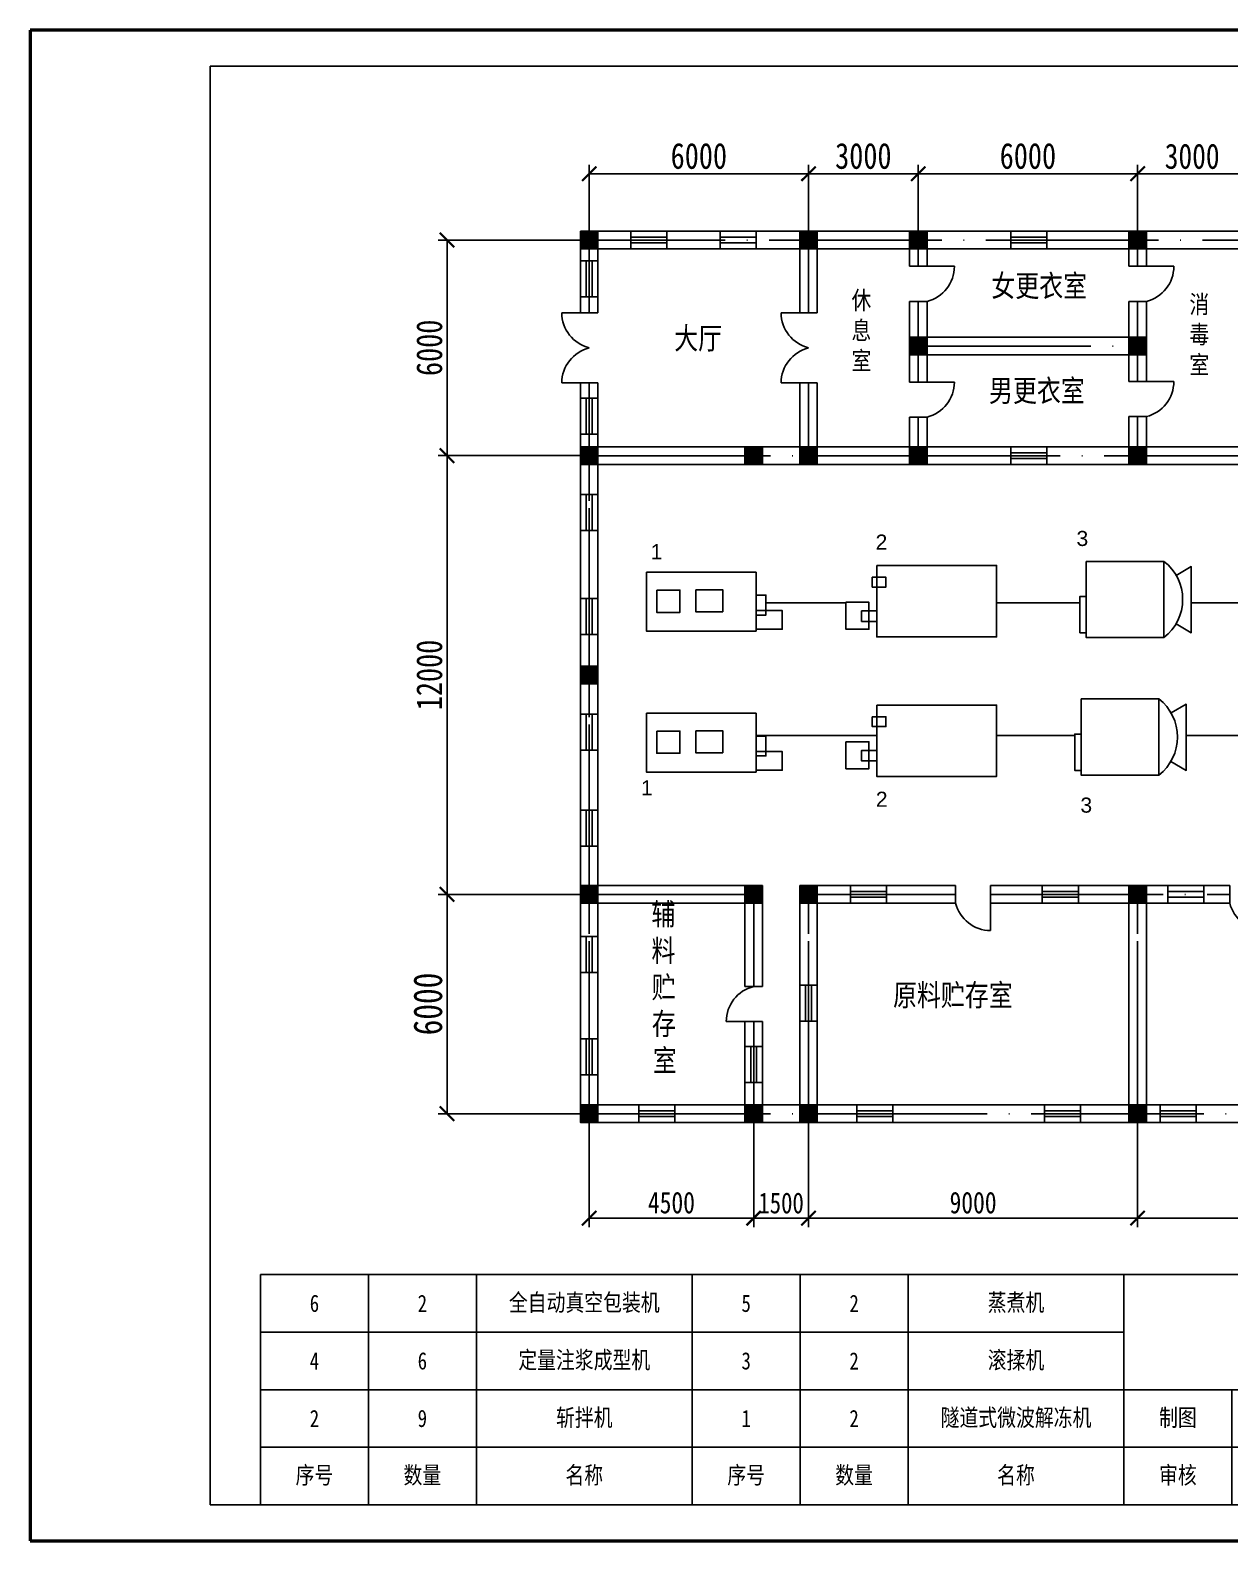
# Model space of a CAD drawing. Header units: millimetres. Extents: x 1365 to 2655, y 1344 to 1927.
# Drawn here: x 2358 to 2524.7, y 1716.6 to 1926.6 of the extents above; entities that cross this region are included whole.
import ezdxf

# ---------------------------------------------------------------- set-up
doc = ezdxf.new("R2010")
doc.units = ezdxf.units.MM
doc.linetypes.add('ACAD_ISO04W100', pattern=[30, 24, -3, 0, -3])
doc.layers.get('0').update_dxf_attribs({"color": 250})
doc.layers.get('Defpoints').update_dxf_attribs({"color": 250})
doc.layers.add('C窗户', color=250, linetype='Continuous')
doc.layers.add('Z柱子', color=250, linetype='Continuous')
doc.layers.add('宽线', color=250, linetype='Continuous', lineweight=30)
doc.layers.add('标注', color=250, linetype='Continuous', lineweight=18)
doc.styles.add('3', font='simfang.ttf', dxfattribs={"width": 0.8, "height": 3})
doc.styles.add('6', font='simfang.ttf', dxfattribs={"width": 0.8, "height": 6})
doc.styles.get("Standard").update_dxf_attribs({"font": 'arial.ttf'})
doc.styles.add('标注', font='simfang.ttf', dxfattribs={"width": 0.8})
doc.dimstyles.new('ISO-25', dxfattribs={"dimtxt": 2.5, "dimasz": 2.5, "dimexe": 1.25, "dimexo": 0.625, "dimtad": 1, "dimtxsty": 'Standard', "dimcen": 2.5, "dimadec": 0, "dimazin": 0, "dimtfac": 1, "dimtmove": 0, "dimatfit": 3, "dimfxl": 1, "dimarcsym": 0})

# ---------------------------------------------------------------- blocks, each defined once
blk = doc.blocks.new('无')
at = {"layer": 'Z柱子'}
h = blk.add_hatch(color=256, dxfattribs=at)
h.dxf.hatch_style = 1
h.paths.add_polyline_path([(2.44, -2.46), (2.44, 2.34), (-2.36, 2.34), (-2.36, -2.46)])
blk.add_lwpolyline([(-2.36, 2.34), (2.44, 2.34), (2.44, -2.46), (-2.36, -2.46)], close=True, dxfattribs=at)
blk = doc.blocks.new('*T4')
at = {"color": 0, "lineweight": -2, "transparency": 16777216}
for p, q in [((0, 0), (120, 0)), ((0, 0), (0, -32)), ((15, 0), (15, -32)), ((30, 0), (30, -32)), ((60, 0), (60, -32)), ((75, 0), (75, -32)), ((90, 0), (90, -32)), ((120, 0), (120, -32)), ((0, -8), (120, -8)), ((0, -16), (120, -16)), ((0, -24), (120, -24)), ((0, -32), (120, -32))]:
    blk.add_line(p, q, dxfattribs=at)
at = {"color": 0, "transparency": 16777216, "char_height": 2.4, "attachment_point": 5, "style": '3'}
for s, insert, width in [('6', (7.5, -4), 12), ('2', (22.5, -4), 12), ('全自动真空包装机', (45, -4), 27), ('5', (67.5, -4), 12), ('2', (82.5, -4), 12), ('蒸煮机', (105, -4), 27), ('定量注浆成型机', (45, -12), 27), ('滚揉机', (105, -12), 27), ('4', (7.5, -12), 12), ('6', (22.5, -12), 12), ('3', (67.5, -12), 12), ('2', (82.5, -12), 12), ('2', (7.5, -20), 12), ('9', (22.5, -20), 12), ('斩拌机', (45, -20), 27), ('1', (67.5, -20), 12), ('2', (82.5, -20), 12), ('隧道式微波解冻机', (105, -20), 27), ('序号', (7.5, -28), 12), ('数量', (22.5, -28), 12), ('名称', (45, -28), 27), ('序号', (67.5, -28), 12), ('数量', (82.5, -28), 12), ('名称', (105, -28), 27)]:
    blk.add_mtext(s, dxfattribs=dict(at, insert=insert, width=width))
blk = doc.blocks.new('_ArchTick')
at = {"color": 0, "linetype": 'ByBlock', "const_width": 0.15}
blk.add_lwpolyline([(-0.5, -0.5), (0.5, 0.5)], dxfattribs=at)
blk = doc.blocks.new('*D12')
at = {"color": 0, "lineweight": -2, "transparency": 16777216}
for p, q in [((2435.02, 1867.47), (2414.64, 1867.47)), ((2435.02, 1806.48), (2414.64, 1806.48))]:
    blk.add_line(p, q, dxfattribs=at)
at = {"color": 0, "transparency": 16777216}
blk.add_line((2415.89, 1806.48), (2415.89, 1867.47), dxfattribs=at)
at = {"layer": 'Defpoints', "color": 0, "transparency": 16777216}
for p in [(2415.89, 1867.47), (2435.65, 1867.47), (2435.65, 1806.48)]:
    blk.add_point(p, dxfattribs=at)
at = {"color": 0, "transparency": 16777216, "xscale": 2, "yscale": 2, "zscale": 2}
for p, rotation in [((2415.89, 1867.47), 90), ((2415.89, 1806.48), 270)]:
    blk.add_blockref('_ArchTick', p, dxfattribs=dict(at, rotation=rotation))
at = {"color": 0, "transparency": 16777216, "insert": (2413.44, 1836.98), "char_height": 1.5, "attachment_point": 5, "rotation": 90, "style": '标注'}
blk.add_mtext('{\\H2.4x;12000}', dxfattribs=at)
blk = doc.blocks.new('*D13')
at = {"color": 0, "lineweight": -2, "transparency": 16777216}
for p, q in [((2435.65, 1775.37), (2435.65, 1760.22)), ((2458.51, 1775.37), (2458.51, 1760.22)), ((2435.65, 1761.47), (2458.51, 1761.47))]:
    blk.add_line(p, q, dxfattribs=at)
at = {"layer": 'Defpoints', "color": 0, "transparency": 16777216}
for p in [(2435.65, 1775.99), (2458.51, 1775.99), (2458.51, 1761.47)]:
    blk.add_point(p, dxfattribs=at)
at = {"color": 0, "lineweight": -2, "transparency": 16777216, "xscale": 2, "yscale": 2, "zscale": 2, "rotation": 180}
blk.add_blockref('_ArchTick', (2435.65, 1761.47), dxfattribs=at)
at = {"color": 0, "lineweight": -2, "transparency": 16777216, "xscale": 2, "yscale": 2, "zscale": 2}
blk.add_blockref('_ArchTick', (2458.51, 1761.47), dxfattribs=at)
at = {"color": 0, "transparency": 16777216, "insert": (2447.08, 1763.61), "char_height": 3, "attachment_point": 5, "style": '标注'}
blk.add_mtext('4500', dxfattribs=at)
blk = doc.blocks.new('*D14')
at = {"color": 0, "lineweight": -2, "transparency": 16777216}
for p, q in [((2458.51, 1775.37), (2458.51, 1760.22)), ((2466.13, 1775.37), (2466.13, 1760.22)), ((2458.51, 1761.47), (2466.13, 1761.47))]:
    blk.add_line(p, q, dxfattribs=at)
at = {"layer": 'Defpoints', "color": 0, "transparency": 16777216}
for p in [(2458.51, 1775.99), (2466.13, 1775.99), (2466.13, 1761.47)]:
    blk.add_point(p, dxfattribs=at)
at = {"color": 0, "lineweight": -2, "transparency": 16777216, "xscale": 2, "yscale": 2, "zscale": 2, "rotation": 180}
blk.add_blockref('_ArchTick', (2458.51, 1761.47), dxfattribs=at)
at = {"color": 0, "lineweight": -2, "transparency": 16777216, "xscale": 2, "yscale": 2, "zscale": 2}
blk.add_blockref('_ArchTick', (2466.13, 1761.47), dxfattribs=at)
at = {"color": 0, "transparency": 16777216, "insert": (2462.32, 1763.56), "char_height": 2.9, "attachment_point": 5, "style": '标注'}
blk.add_mtext('1500', dxfattribs=at)
blk = doc.blocks.new('*D15')
at = {"color": 0, "lineweight": -2, "transparency": 16777216}
for p, q in [((2466.13, 1775.37), (2466.13, 1760.22)), ((2511.87, 1775.37), (2511.87, 1760.22)), ((2466.13, 1761.47), (2511.87, 1761.47))]:
    blk.add_line(p, q, dxfattribs=at)
at = {"layer": 'Defpoints', "color": 0, "transparency": 16777216}
for p in [(2466.13, 1775.99), (2511.87, 1775.99), (2511.87, 1761.47)]:
    blk.add_point(p, dxfattribs=at)
at = {"color": 0, "lineweight": -2, "transparency": 16777216, "xscale": 2, "yscale": 2, "zscale": 2, "rotation": 180}
blk.add_blockref('_ArchTick', (2466.13, 1761.47), dxfattribs=at)
at = {"color": 0, "lineweight": -2, "transparency": 16777216, "xscale": 2, "yscale": 2, "zscale": 2}
blk.add_blockref('_ArchTick', (2511.87, 1761.47), dxfattribs=at)
at = {"color": 0, "transparency": 16777216, "insert": (2489, 1763.61), "char_height": 3, "attachment_point": 5, "style": '标注'}
blk.add_mtext('9000', dxfattribs=at)
blk = doc.blocks.new('*D16')
at = {"color": 0, "lineweight": -2, "transparency": 16777216}
for p, q in [((2511.87, 1775.37), (2511.87, 1760.22)), ((2572.85, 1775.37), (2572.85, 1760.22)), ((2511.87, 1761.47), (2572.85, 1761.47))]:
    blk.add_line(p, q, dxfattribs=at)
at = {"layer": 'Defpoints', "color": 0, "transparency": 16777216}
for p in [(2511.87, 1775.99), (2572.85, 1775.99), (2572.85, 1761.47)]:
    blk.add_point(p, dxfattribs=at)
at = {"color": 0, "lineweight": -2, "transparency": 16777216, "xscale": 2, "yscale": 2, "zscale": 2, "rotation": 180}
blk.add_blockref('_ArchTick', (2511.87, 1761.47), dxfattribs=at)
at = {"color": 0, "lineweight": -2, "transparency": 16777216, "xscale": 2, "yscale": 2, "zscale": 2}
blk.add_blockref('_ArchTick', (2572.85, 1761.47), dxfattribs=at)
at = {"color": 0, "transparency": 16777216, "insert": (2542.36, 1763.61), "char_height": 3, "attachment_point": 5, "style": '标注'}
blk.add_mtext('12000', dxfattribs=at)
blk = doc.blocks.new('*D18')
at = {"layer": 'Defpoints', "color": 0, "transparency": 16777216}
for p in [(2415.89, 1897.45), (2435.65, 1897.45), (2435.65, 1867.47)]:
    blk.add_point(p, dxfattribs=at)
at = {"layer": '标注', "color": 0, "lineweight": -2, "transparency": 16777216}
for p, q in [((2435.02, 1897.45), (2414.64, 1897.45)), ((2415.89, 1867.47), (2415.89, 1897.45)), ((2435.02, 1867.47), (2414.64, 1867.47))]:
    blk.add_line(p, q, dxfattribs=at)
at = {"layer": '标注', "color": 0, "lineweight": -2, "transparency": 16777216, "xscale": 2, "yscale": 2, "zscale": 2}
for p, rotation in [((2415.89, 1897.45), 90), ((2415.89, 1867.47), 270)]:
    blk.add_blockref('_ArchTick', p, dxfattribs=dict(at, rotation=rotation))
at = {"layer": '标注', "color": 0, "transparency": 16777216, "insert": (2413.44, 1882.46), "char_height": 1.5, "attachment_point": 5, "rotation": 90, "style": '标注'}
blk.add_mtext('{\\H2.4x;6000}', dxfattribs=at)
blk = doc.blocks.new('*D19')
at = {"color": 0, "lineweight": -2, "transparency": 16777216}
for p, q in [((2435.65, 1898.07), (2435.65, 1907.92)), ((2466.13, 1898.07), (2466.13, 1907.92)), ((2435.65, 1906.67), (2466.13, 1906.67))]:
    blk.add_line(p, q, dxfattribs=at)
at = {"layer": 'Defpoints', "color": 0, "transparency": 16777216}
for p in [(2466.13, 1906.67), (2435.65, 1897.45), (2466.13, 1897.45)]:
    blk.add_point(p, dxfattribs=at)
at = {"color": 0, "lineweight": -2, "transparency": 16777216, "xscale": 2, "yscale": 2, "zscale": 2, "rotation": 180}
blk.add_blockref('_ArchTick', (2435.65, 1906.67), dxfattribs=at)
at = {"color": 0, "lineweight": -2, "transparency": 16777216, "xscale": 2, "yscale": 2, "zscale": 2}
blk.add_blockref('_ArchTick', (2466.13, 1906.67), dxfattribs=at)
at = {"color": 0, "transparency": 16777216, "insert": (2450.89, 1909.12), "char_height": 1.5, "attachment_point": 5, "style": '标注'}
blk.add_mtext('{\\H2.4x;6000}', dxfattribs=at)
blk = doc.blocks.new('*D20')
at = {"color": 0, "lineweight": -2, "transparency": 16777216}
for p, q in [((2466.13, 1898.07), (2466.13, 1907.92)), ((2481.38, 1898.07), (2481.38, 1907.92)), ((2466.13, 1906.67), (2481.38, 1906.67))]:
    blk.add_line(p, q, dxfattribs=at)
at = {"layer": 'Defpoints', "color": 0, "transparency": 16777216}
for p in [(2481.38, 1906.67), (2466.13, 1897.45), (2481.38, 1897.45)]:
    blk.add_point(p, dxfattribs=at)
at = {"color": 0, "lineweight": -2, "transparency": 16777216, "xscale": 2, "yscale": 2, "zscale": 2, "rotation": 180}
blk.add_blockref('_ArchTick', (2466.13, 1906.67), dxfattribs=at)
at = {"color": 0, "lineweight": -2, "transparency": 16777216, "xscale": 2, "yscale": 2, "zscale": 2}
blk.add_blockref('_ArchTick', (2481.38, 1906.67), dxfattribs=at)
at = {"color": 0, "transparency": 16777216, "insert": (2473.75, 1909.12), "char_height": 1.5, "attachment_point": 5, "style": '标注'}
blk.add_mtext('{\\H2.4x;3000}', dxfattribs=at)
blk = doc.blocks.new('*D21')
at = {"color": 0, "lineweight": -2, "transparency": 16777216}
for p, q in [((2481.38, 1898.07), (2481.38, 1907.92)), ((2511.87, 1898.07), (2511.87, 1907.92)), ((2481.38, 1906.67), (2511.87, 1906.67))]:
    blk.add_line(p, q, dxfattribs=at)
at = {"layer": 'Defpoints', "color": 0, "transparency": 16777216}
for p in [(2511.87, 1906.67), (2481.38, 1897.45), (2511.87, 1897.45)]:
    blk.add_point(p, dxfattribs=at)
at = {"color": 0, "lineweight": -2, "transparency": 16777216, "xscale": 2, "yscale": 2, "zscale": 2, "rotation": 180}
blk.add_blockref('_ArchTick', (2481.38, 1906.67), dxfattribs=at)
at = {"color": 0, "lineweight": -2, "transparency": 16777216, "xscale": 2, "yscale": 2, "zscale": 2}
blk.add_blockref('_ArchTick', (2511.87, 1906.67), dxfattribs=at)
at = {"color": 0, "transparency": 16777216, "insert": (2496.62, 1909.12), "char_height": 1.5, "attachment_point": 5, "style": '标注'}
blk.add_mtext('{\\H2.4x;6000}', dxfattribs=at)
blk = doc.blocks.new('*T28')
at = {"color": 0, "linetype": 'ByBlock', "lineweight": -2, "transparency": 16777216}
for p, q in [((0, 0), (140, 0)), ((0, 0), (0, -32)), ((65, 0), (65, -32)), ((80, 0), (80, -16)), ((105, 0), (105, -16)), ((120, 0), (120, -8)), ((140, 0), (140, -32)), ((65, -8), (140, -8)), ((0, -16), (140, -16)), ((15, -16), (15, -32)), ((40, -16), (40, -32)), ((0, -24), (65, -24)), ((0, -32), (140, -32))]:
    blk.add_line(p, q, dxfattribs=at)
at = {"color": 0, "lineweight": -3, "transparency": 16777216, "char_height": 2.4, "attachment_point": 5, "style": '3'}
for s, insert, width in [('学号', (72.5, -4), 12.6), ('2209014330', (92.5, -4), 22.6), ('比例', (112.5, -4), 12.6), ('1:100', (130, -4), 17.6), ('鱼豆腐生产车间平面布置图', (32.5, -8), 62.6), ('数量', (72.5, -12), 12.6), ('共 3 张第 2 张', (122.5, -12), 32.6), ('3', (92.5, -12), 22.6), ('制图', (7.5, -20), 12.6), ('夏凡', (27.5, -20), 22.6), ('2025.5.10', (52.5, -20), 22.6), ('食品科学与工程3班', (102.5, -24), 72.6), ('审核', (7.5, -28), 12.6), ('徐锦川', (27.5, -28), 22.6), ('2025.5.17', (52.5, -28), 22.6)]:
    blk.add_mtext(s, dxfattribs=dict(at, insert=insert, width=width))
blk = doc.blocks.new('*D29')
at = {"color": 0, "lineweight": -2, "transparency": 16777216}
for p, q in [((2435.02, 1806.48), (2414.64, 1806.48)), ((2435.02, 1775.99), (2414.64, 1775.99))]:
    blk.add_line(p, q, dxfattribs=at)
at = {"color": 0, "transparency": 16777216}
blk.add_line((2415.89, 1806.48), (2415.89, 1775.99), dxfattribs=at)
at = {"layer": 'Defpoints', "color": 0, "transparency": 16777216}
for p in [(2435.65, 1806.48), (2415.89, 1775.99), (2435.65, 1775.99)]:
    blk.add_point(p, dxfattribs=at)
at = {"color": 0, "transparency": 16777216, "xscale": 2, "yscale": 2, "zscale": 2}
for p, rotation in [((2415.89, 1806.48), 90), ((2415.89, 1775.99), 270)]:
    blk.add_blockref('_ArchTick', p, dxfattribs=dict(at, rotation=rotation))
at = {"color": 0, "transparency": 16777216, "insert": (2413.24, 1791.24), "char_height": 4, "attachment_point": 5, "rotation": 90, "style": '标注'}
blk.add_mtext('6000', dxfattribs=at)
blk = doc.blocks.new('*D30')
at = {"color": 0, "lineweight": -2, "transparency": 16777216}
for p, q in [((2511.87, 1898.07), (2511.87, 1907.92)), ((2527.03, 1898.04), (2527.03, 1907.92)), ((2511.87, 1906.67), (2527.03, 1906.67))]:
    blk.add_line(p, q, dxfattribs=at)
at = {"layer": 'Defpoints', "color": 0, "transparency": 16777216}
for p in [(2527.03, 1906.67), (2511.87, 1897.45), (2527.03, 1897.41)]:
    blk.add_point(p, dxfattribs=at)
at = {"color": 0, "lineweight": -2, "transparency": 16777216, "xscale": 2, "yscale": 2, "zscale": 2, "rotation": 180}
blk.add_blockref('_ArchTick', (2511.87, 1906.67), dxfattribs=at)
at = {"color": 0, "lineweight": -2, "transparency": 16777216, "xscale": 2, "yscale": 2, "zscale": 2}
blk.add_blockref('_ArchTick', (2527.03, 1906.67), dxfattribs=at)
at = {"color": 0, "transparency": 16777216, "insert": (2519.45, 1909.07), "char_height": 3.5, "attachment_point": 5, "style": '标注'}
blk.add_mtext('3000', dxfattribs=at)

msp = doc.modelspace()

# ---------------------------------------------------------------- linework, layer by layer
at = {"color": 0, "lineweight": 50}
for p, q in [((2357.966, 1926.615), (2357.966, 1716.615)), ((2654.966, 1926.615), (2357.966, 1926.615)), ((2357.966, 1716.615), (2654.966, 1716.615))]:
    msp.add_line(p, q, dxfattribs=at)
at = {"color": 0, "linetype": 'ACAD_ISO04W100'}
for p, q in [((2435.649, 1887.337), (2435.649, 1902.531)), ((2430.567, 1897.449), (2562.487, 1897.449)), ((2435.649, 1887.337), (2435.649, 1897.449)), ((2435.649, 1887.337), (2435.649, 1897.449)), ((2466.132, 1887.337), (2466.132, 1897.449)), ((2466.132, 1887.337), (2466.132, 1897.449)), ((2481.378, 1893.79), (2481.378, 1897.449)), ((2481.378, 1893.79), (2481.378, 1897.449)), ((2511.87, 1893.79), (2511.87, 1897.449)), ((2511.87, 1893.79), (2511.87, 1897.449)), ((2481.378, 1877.706), (2481.378, 1888.912)), ((2481.378, 1877.706), (2481.378, 1888.912)), ((2511.87, 1877.779), (2511.87, 1888.912)), ((2511.87, 1877.779), (2511.87, 1888.912)), ((2481.378, 1882.714), (2511.87, 1882.714)), ((2481.378, 1882.714), (2511.87, 1882.714)), ((2435.649, 1775.992), (2435.649, 1877.58)), ((2435.649, 1775.992), (2435.649, 1877.58)), ((2435.649, 1770.91), (2435.649, 1877.58)), ((2466.132, 1866.248), (2466.132, 1877.58)), ((2466.132, 1866.248), (2466.132, 1877.58)), ((2481.378, 1867.468), (2481.378, 1872.827)), ((2481.378, 1867.468), (2481.378, 1872.827)), ((2511.87, 1867.468), (2511.87, 1872.9)), ((2511.87, 1867.468), (2511.87, 1872.9)), ((2436.869, 1867.468), (2477.106, 1867.468)), ((2436.869, 1867.468), (2477.106, 1867.468)), ((2458.509, 1866.248), (2458.509, 1867.468)), ((2458.509, 1866.248), (2458.509, 1867.468)), ((2477.106, 1867.468), (2532.3, 1867.468)), ((2477.106, 1867.468), (2532.3, 1867.468)), ((2435.649, 1836.976), (2436.869, 1836.976)), ((2430.567, 1806.484), (2458.509, 1806.484)), ((2435.649, 1806.484), (2458.509, 1806.484)), ((2458.509, 1793.677), (2458.509, 1807.704)), ((2458.509, 1793.677), (2458.509, 1807.704)), ((2466.132, 1775.992), (2466.132, 1807.704)), ((2466.132, 1770.91), (2466.132, 1807.704)), ((2466.132, 1806.484), (2486.562, 1806.484)), ((2466.132, 1806.484), (2486.562, 1806.484)), ((2491.44, 1806.484), (2524.677, 1806.484)), ((2491.44, 1806.484), (2524.677, 1806.484)), ((2511.87, 1775.992), (2511.87, 1807.704)), ((2511.87, 1770.91), (2511.87, 1807.704)), ((2458.509, 1775.992), (2458.509, 1788.799)), ((2458.509, 1770.91), (2458.509, 1788.799)), ((2436.869, 1775.992), (2531.995, 1775.992)), ((2436.869, 1775.992), (2531.995, 1775.992)), ((2436.869, 1775.992), (2531.995, 1775.992))]:
    msp.add_line(p, q, dxfattribs=at)
at = {"color": 0}
for p, q in [((2434.43, 1898.669), (2562.487, 1898.669)), ((2434.43, 1887.337), (2434.43, 1898.669)), ((2436.869, 1896.23), (2464.912, 1896.23)), ((2436.869, 1887.337), (2436.869, 1896.23)), ((2464.912, 1896.23), (2464.912, 1887.337)), ((2467.352, 1896.23), (2480.158, 1896.23)), ((2467.352, 1896.23), (2467.352, 1887.337)), ((2480.158, 1896.23), (2480.158, 1893.79)), ((2482.598, 1896.23), (2510.65, 1896.23)), ((2482.598, 1896.23), (2482.598, 1893.79)), ((2510.65, 1896.23), (2510.65, 1893.79)), ((2513.09, 1896.23), (2525.896, 1896.23)), ((2513.09, 1896.23), (2513.09, 1893.79)), ((2480.158, 1893.79), (2482.598, 1893.79)), ((2480.158, 1893.79), (2482.598, 1893.79)), ((2481.378, 1893.79), (2486.407, 1893.79)), ((2510.65, 1893.79), (2513.09, 1893.79)), ((2510.65, 1893.79), (2513.09, 1893.79)), ((2511.87, 1893.79), (2516.899, 1893.79)), ((2480.158, 1888.912), (2480.158, 1877.706)), ((2480.158, 1888.912), (2482.598, 1888.912)), ((2482.598, 1888.912), (2482.598, 1883.934)), ((2510.65, 1888.912), (2510.65, 1883.934)), ((2510.65, 1888.912), (2513.09, 1888.912)), ((2513.09, 1888.912), (2513.09, 1877.778)), ((2436.869, 1887.337), (2431.84, 1887.337)), ((2434.43, 1887.337), (2436.869, 1887.337)), ((2434.43, 1887.337), (2436.869, 1887.337)), ((2467.352, 1887.337), (2462.323, 1887.337)), ((2464.912, 1887.337), (2467.352, 1887.337)), ((2464.912, 1887.337), (2467.352, 1887.337)), ((2482.598, 1883.934), (2510.65, 1883.934)), ((2482.598, 1881.494), (2482.598, 1877.706)), ((2482.598, 1881.494), (2510.65, 1881.494)), ((2510.65, 1881.494), (2510.65, 1877.78)), ((2436.869, 1877.58), (2431.84, 1877.58)), ((2434.43, 1774.772), (2434.43, 1877.58)), ((2434.43, 1877.58), (2436.869, 1877.58)), ((2436.869, 1868.688), (2436.869, 1877.58)), ((2467.352, 1877.58), (2462.323, 1877.58)), ((2464.912, 1877.58), (2464.912, 1868.688)), ((2464.912, 1877.58), (2467.352, 1877.58)), ((2467.352, 1877.58), (2467.352, 1868.688)), ((2480.158, 1877.706), (2482.598, 1877.706)), ((2480.158, 1877.706), (2482.598, 1877.706)), ((2481.378, 1877.706), (2486.407, 1877.706)), ((2510.65, 1877.78), (2513.09, 1877.778)), ((2510.65, 1877.78), (2513.09, 1877.778)), ((2511.87, 1877.779), (2516.899, 1877.779)), ((2480.158, 1872.827), (2480.158, 1868.688)), ((2480.158, 1872.827), (2482.598, 1872.827)), ((2482.598, 1872.827), (2482.598, 1868.688)), ((2510.65, 1872.9), (2510.65, 1868.688)), ((2510.65, 1872.9), (2513.09, 1872.9)), ((2513.09, 1872.9), (2513.09, 1868.688)), ((2436.869, 1868.688), (2464.76, 1868.688)), ((2464.76, 1868.688), (2464.912, 1868.688)), ((2467.352, 1868.688), (2477.106, 1868.688)), ((2477.106, 1868.688), (2480.158, 1868.688)), ((2482.598, 1868.688), (2510.65, 1868.688)), ((2513.09, 1868.688), (2525.896, 1868.688)), ((2436.869, 1838.196), (2436.869, 1866.248)), ((2436.869, 1866.248), (2459.729, 1866.248)), ((2464.76, 1866.248), (2459.729, 1866.248)), ((2464.912, 1866.248), (2464.76, 1866.248)), ((2467.352, 1866.248), (2477.106, 1866.248)), ((2477.106, 1866.248), (2532.3, 1866.248)), ((2436.869, 1807.704), (2436.869, 1835.756)), ((2436.869, 1807.704), (2457.289, 1807.704)), ((2459.729, 1793.677), (2459.729, 1807.704)), ((2464.912, 1807.704), (2464.912, 1777.212)), ((2467.352, 1807.704), (2486.562, 1807.704)), ((2486.562, 1805.264), (2486.562, 1807.704)), ((2491.44, 1807.704), (2510.65, 1807.704)), ((2491.44, 1805.264), (2491.44, 1807.704)), ((2491.44, 1806.484), (2491.44, 1801.455)), ((2513.09, 1807.704), (2524.677, 1807.704)), ((2524.677, 1805.264), (2524.677, 1807.704)), ((2436.869, 1777.212), (2436.869, 1805.264)), ((2436.869, 1805.264), (2457.289, 1805.264)), ((2457.289, 1793.677), (2457.289, 1805.264)), ((2467.352, 1805.264), (2486.562, 1805.264)), ((2467.352, 1805.264), (2467.352, 1777.212)), ((2491.44, 1805.264), (2510.65, 1805.264)), ((2510.65, 1777.212), (2510.65, 1805.264)), ((2513.09, 1805.264), (2524.677, 1805.264)), ((2513.09, 1777.212), (2513.09, 1805.264)), ((2457.289, 1793.677), (2459.729, 1793.677)), ((2459.729, 1788.799), (2454.7, 1788.799)), ((2457.289, 1777.212), (2457.289, 1788.799)), ((2457.289, 1788.799), (2459.729, 1788.799)), ((2459.729, 1777.212), (2459.729, 1788.799)), ((2457.289, 1777.212), (2436.869, 1777.212)), ((2464.912, 1777.212), (2459.729, 1777.212)), ((2493.88, 1777.212), (2467.352, 1777.212)), ((2510.65, 1777.212), (2493.88, 1777.212)), ((2531.995, 1777.212), (2513.09, 1777.212)), ((2493.88, 1774.772), (2434.43, 1774.772)), ((2531.995, 1774.772), (2493.88, 1774.772))]:
    msp.add_line(p, q, dxfattribs=at)
for p, q in [((2441.422, 1898.669), (2441.422, 1897.449)), ((2441.422, 1898.669), (2446.429, 1898.669)), ((2446.429, 1898.669), (2446.429, 1897.449)), ((2453.871, 1898.669), (2453.871, 1897.449)), ((2453.871, 1898.669), (2458.878, 1898.669)), ((2458.878, 1898.669), (2458.878, 1897.449)), ((2494.257, 1898.669), (2494.257, 1897.449)), ((2494.257, 1898.669), (2499.264, 1898.669)), ((2499.264, 1898.669), (2499.264, 1897.449)), ((2441.422, 1897.856), (2446.429, 1897.856)), ((2441.422, 1896.23), (2441.422, 1897.449)), ((2441.422, 1897.043), (2446.429, 1897.043)), ((2446.429, 1896.23), (2446.429, 1897.449)), ((2453.871, 1897.856), (2458.878, 1897.856)), ((2453.871, 1896.23), (2453.871, 1897.449)), ((2453.871, 1897.043), (2458.878, 1897.043)), ((2458.878, 1896.23), (2458.878, 1897.449)), ((2494.257, 1897.856), (2499.264, 1897.856)), ((2494.257, 1896.23), (2494.257, 1897.449)), ((2494.257, 1897.043), (2499.264, 1897.043)), ((2499.264, 1896.23), (2499.264, 1897.449)), ((2434.43, 1894.548), (2435.649, 1894.548)), ((2434.43, 1894.548), (2434.43, 1889.541)), ((2435.243, 1894.548), (2435.243, 1889.541)), ((2436.869, 1894.548), (2435.649, 1894.548)), ((2436.056, 1894.548), (2436.056, 1889.541)), ((2436.869, 1894.548), (2436.869, 1889.541)), ((2441.422, 1896.23), (2446.429, 1896.23)), ((2453.871, 1896.23), (2458.878, 1896.23)), ((2494.257, 1896.23), (2499.264, 1896.23)), ((2434.43, 1889.541), (2435.649, 1889.541)), ((2436.869, 1889.541), (2435.649, 1889.541)), ((2434.43, 1875.458), (2435.649, 1875.458)), ((2434.43, 1875.458), (2434.43, 1870.451)), ((2435.243, 1875.458), (2435.243, 1870.451)), ((2436.869, 1875.458), (2435.649, 1875.458)), ((2436.056, 1875.458), (2436.056, 1870.451)), ((2436.869, 1875.458), (2436.869, 1870.451)), ((2434.43, 1870.451), (2435.649, 1870.451)), ((2436.869, 1870.451), (2435.649, 1870.451)), ((2494.257, 1868.688), (2494.257, 1867.468)), ((2494.257, 1868.688), (2499.264, 1868.688)), ((2494.257, 1867.875), (2499.264, 1867.875)), ((2494.257, 1866.248), (2494.257, 1867.468)), ((2494.257, 1867.061), (2499.264, 1867.061)), ((2499.264, 1868.688), (2499.264, 1867.468)), ((2499.264, 1866.248), (2499.264, 1867.468)), ((2494.257, 1866.248), (2499.264, 1866.248)), ((2434.43, 1862.068), (2435.649, 1862.068)), ((2434.43, 1862.068), (2434.43, 1857.061)), ((2435.243, 1862.068), (2435.243, 1857.061)), ((2436.869, 1862.068), (2435.649, 1862.068)), ((2436.056, 1862.068), (2436.056, 1857.061)), ((2436.869, 1862.068), (2436.869, 1857.061)), ((2434.43, 1857.061), (2435.649, 1857.061)), ((2436.869, 1857.061), (2435.649, 1857.061)), ((2434.43, 1847.594), (2435.649, 1847.594)), ((2434.43, 1847.594), (2434.43, 1842.587)), ((2435.243, 1847.594), (2435.243, 1842.587)), ((2436.869, 1847.594), (2435.649, 1847.594)), ((2436.056, 1847.594), (2436.056, 1842.587)), ((2436.869, 1847.594), (2436.869, 1842.587)), ((2434.43, 1842.587), (2435.649, 1842.587)), ((2436.869, 1842.587), (2435.649, 1842.587)), ((2434.43, 1831.523), (2435.649, 1831.523)), ((2434.43, 1831.523), (2434.43, 1826.516)), ((2435.243, 1831.523), (2435.243, 1826.516)), ((2436.869, 1831.523), (2435.649, 1831.523)), ((2436.056, 1831.523), (2436.056, 1826.516)), ((2436.869, 1831.523), (2436.869, 1826.516)), ((2434.43, 1826.516), (2435.649, 1826.516)), ((2436.869, 1826.516), (2435.649, 1826.516)), ((2434.43, 1818.195), (2435.649, 1818.195)), ((2434.43, 1818.195), (2434.43, 1813.187)), ((2435.243, 1818.195), (2435.243, 1813.187)), ((2436.869, 1818.195), (2435.649, 1818.195)), ((2436.056, 1818.195), (2436.056, 1813.187)), ((2436.869, 1818.195), (2436.869, 1813.187)), ((2434.43, 1813.187), (2435.649, 1813.187)), ((2436.869, 1813.187), (2435.649, 1813.187)), ((2471.95, 1807.704), (2471.95, 1806.484)), ((2471.95, 1807.704), (2476.957, 1807.704)), ((2471.95, 1806.891), (2476.957, 1806.891)), ((2471.95, 1805.264), (2471.95, 1806.484)), ((2471.95, 1806.077), (2476.957, 1806.077)), ((2476.957, 1807.704), (2476.957, 1806.484)), ((2476.957, 1805.264), (2476.957, 1806.484)), ((2498.624, 1807.704), (2498.624, 1806.484)), ((2498.624, 1807.704), (2503.631, 1807.704)), ((2498.624, 1806.891), (2503.631, 1806.891)), ((2498.624, 1805.264), (2498.624, 1806.484)), ((2498.624, 1806.077), (2503.631, 1806.077)), ((2503.631, 1807.704), (2503.631, 1806.484)), ((2503.631, 1805.264), (2503.631, 1806.484)), ((2516.084, 1807.704), (2516.084, 1806.484)), ((2516.084, 1807.704), (2521.091, 1807.704)), ((2516.084, 1806.891), (2521.091, 1806.891)), ((2516.084, 1805.264), (2516.084, 1806.484)), ((2516.084, 1806.077), (2521.091, 1806.077)), ((2521.091, 1807.704), (2521.091, 1806.484)), ((2521.091, 1805.264), (2521.091, 1806.484)), ((2471.95, 1805.264), (2476.957, 1805.264)), ((2498.624, 1805.264), (2503.631, 1805.264)), ((2516.084, 1805.264), (2521.091, 1805.264)), ((2434.43, 1800.634), (2435.649, 1800.634)), ((2434.43, 1800.634), (2434.43, 1795.627)), ((2435.243, 1800.634), (2435.243, 1795.627)), ((2436.869, 1800.634), (2435.649, 1800.634)), ((2436.056, 1800.634), (2436.056, 1795.627)), ((2436.869, 1800.634), (2436.869, 1795.627)), ((2434.43, 1795.627), (2435.649, 1795.627)), ((2436.869, 1795.627), (2435.649, 1795.627)), ((2464.912, 1793.841), (2466.132, 1793.841)), ((2464.912, 1793.841), (2464.912, 1788.834)), ((2465.725, 1793.841), (2465.725, 1788.834)), ((2467.352, 1793.841), (2466.132, 1793.841)), ((2466.539, 1793.841), (2466.539, 1788.834)), ((2467.352, 1793.841), (2467.352, 1788.834)), ((2464.912, 1788.834), (2466.132, 1788.834)), ((2467.352, 1788.834), (2466.132, 1788.834)), ((2434.43, 1786.405), (2435.649, 1786.405)), ((2434.43, 1786.405), (2434.43, 1781.398)), ((2435.243, 1786.405), (2435.243, 1781.398)), ((2436.869, 1786.405), (2435.649, 1786.405)), ((2436.056, 1786.405), (2436.056, 1781.398)), ((2436.869, 1786.405), (2436.869, 1781.398)), ((2457.289, 1785.327), (2458.509, 1785.327)), ((2457.289, 1785.327), (2457.289, 1780.32)), ((2458.102, 1785.327), (2458.102, 1780.32)), ((2459.729, 1785.327), (2458.509, 1785.327)), ((2458.916, 1785.327), (2458.916, 1780.32)), ((2459.729, 1785.327), (2459.729, 1780.32)), ((2434.43, 1781.398), (2435.649, 1781.398)), ((2436.869, 1781.398), (2435.649, 1781.398)), ((2457.289, 1780.32), (2458.509, 1780.32)), ((2459.729, 1780.32), (2458.509, 1780.32)), ((2442.558, 1777.212), (2442.558, 1775.992)), ((2442.558, 1777.212), (2447.565, 1777.212)), ((2447.565, 1777.212), (2447.565, 1775.992)), ((2472.841, 1777.212), (2472.841, 1775.992)), ((2472.841, 1777.212), (2477.848, 1777.212)), ((2477.848, 1777.212), (2477.848, 1775.992)), ((2498.911, 1777.212), (2498.911, 1775.992)), ((2498.911, 1777.212), (2503.918, 1777.212)), ((2503.918, 1777.212), (2503.918, 1775.992)), ((2442.558, 1776.399), (2447.565, 1776.399)), ((2442.558, 1774.772), (2442.558, 1775.992)), ((2442.558, 1775.585), (2447.565, 1775.585)), ((2442.558, 1774.772), (2447.565, 1774.772)), ((2447.565, 1774.772), (2447.565, 1775.992)), ((2472.841, 1776.399), (2477.848, 1776.399)), ((2472.841, 1774.772), (2472.841, 1775.992)), ((2472.841, 1775.585), (2477.848, 1775.585)), ((2472.841, 1774.772), (2477.848, 1774.772)), ((2477.848, 1774.772), (2477.848, 1775.992)), ((2498.911, 1776.399), (2503.918, 1776.399)), ((2498.911, 1774.772), (2498.911, 1775.992)), ((2498.911, 1775.585), (2503.918, 1775.585)), ((2498.911, 1774.772), (2503.918, 1774.772)), ((2503.918, 1774.772), (2503.918, 1775.992))]:
    msp.add_line(p, q)
for points in [[(2504.73, 1852.776), (2515.534, 1852.776), (2515.534, 1842.19), (2504.73, 1842.19)], [(2443.596, 1851.261), (2458.845, 1851.261), (2458.845, 1843.083), (2443.596, 1843.083)], [(2474.999, 1850.567), (2476.898, 1850.567), (2476.898, 1849.199), (2474.999, 1849.199)], [(2475.618, 1852.2), (2492.261, 1852.2), (2492.261, 1842.272), (2475.618, 1842.272)], [(2445.042, 1848.782), (2448.266, 1848.782), (2448.266, 1845.685), (2445.042, 1845.685)], [(2450.456, 1848.824), (2454.217, 1848.824), (2454.217, 1845.767), (2450.456, 1845.767)], [(2471.335, 1847.082), (2474.514, 1847.082), (2474.514, 1843.331), (2471.335, 1843.331)], [(2504.021, 1833.65), (2514.825, 1833.65), (2514.825, 1823.064), (2504.021, 1823.064)], [(2443.596, 1831.668), (2458.845, 1831.668), (2458.845, 1823.49), (2443.596, 1823.49)], [(2475.618, 1832.804), (2492.261, 1832.804), (2492.261, 1822.877), (2475.618, 1822.877)], [(2445.042, 1829.189), (2448.266, 1829.189), (2448.266, 1826.092), (2445.042, 1826.092)], [(2450.456, 1829.231), (2454.217, 1829.231), (2454.217, 1826.174), (2450.456, 1826.174)], [(2474.999, 1831.172), (2476.898, 1831.172), (2476.898, 1829.804), (2474.999, 1829.804)], [(2471.335, 1827.686), (2474.514, 1827.686), (2474.514, 1823.936), (2471.335, 1823.936)]]:
    msp.add_lwpolyline(points, close=True, dxfattribs=at)
for points in [[(2517.23, 1850.832), (2519.333, 1852.046), (2519.333, 1842.84), (2517.205, 1844.09)], [(2458.845, 1848.08), (2460.209, 1848.08), (2460.209, 1845.313), (2458.845, 1845.313)], [(2458.845, 1845.932), (2462.482, 1845.932), (2462.482, 1843.33), (2458.845, 1843.33)], [(2460.209, 1846.997), (2471.335, 1846.997)], [(2492.261, 1846.997), (2503.844, 1846.997)], [(2504.73, 1842.84), (2503.844, 1842.84), (2503.844, 1847.894), (2504.73, 1847.894)], [(2519.333, 1846.997), (2530.919, 1846.997)], [(2475.618, 1844.434), (2473.499, 1844.434), (2473.499, 1845.89), (2475.618, 1845.89)], [(2516.521, 1831.707), (2518.625, 1832.921), (2518.625, 1823.715), (2516.496, 1824.965)], [(2475.618, 1828.568), (2458.845, 1828.568)], [(2458.845, 1828.487), (2460.209, 1828.487), (2460.209, 1825.72), (2458.845, 1825.72)], [(2503.135, 1828.568), (2492.261, 1828.568)], [(2504.021, 1823.715), (2503.135, 1823.715), (2503.135, 1828.769), (2504.021, 1828.769)], [(2530.919, 1828.568), (2518.625, 1828.568)], [(2458.845, 1826.339), (2462.482, 1826.339), (2462.482, 1823.737), (2458.845, 1823.737)], [(2475.618, 1825.039), (2473.499, 1825.039), (2473.499, 1826.495), (2475.618, 1826.495)]]:
    msp.add_lwpolyline(points, dxfattribs=at)
for centre, radius, start, end in [((2481.378, 1893.79), 5.029, 284.03624, 0), ((2511.87, 1893.79), 5.029, 284.03624, 0), ((2436.869, 1887.337), 5.029, 180, 255.96376), ((2467.352, 1887.337), 5.029, 180, 255.96376), ((2436.869, 1877.58), 5.029, 104.03624, 180), ((2467.352, 1877.58), 5.029, 104.03624, 180), ((2481.378, 1877.706), 5.029, 284.03624, 0), ((2511.87, 1877.779), 5.029, 284.03624, 0), ((2511.429, 1847.483), 6.699, 307.79725, 52.20275), ((2510.72, 1828.357), 6.699, 307.79725, 52.20275), ((2491.44, 1806.484), 5.029, 194.03624, 270), ((2529.555, 1806.484), 5.029, 194.03624, 270), ((2459.729, 1788.799), 5.029, 104.03624, 180)]:
    msp.add_arc(centre, radius, start, end, dxfattribs=at)
at = {"layer": 'C窗户'}
for p, q in [((2514.98, 1777.212), (2514.98, 1775.992)), ((2514.98, 1777.212), (2519.987, 1777.212)), ((2519.987, 1777.212), (2519.987, 1775.992)), ((2514.98, 1776.399), (2519.987, 1776.399)), ((2514.98, 1774.772), (2514.98, 1775.992)), ((2514.98, 1775.585), (2519.987, 1775.585)), ((2514.98, 1774.772), (2519.987, 1774.772)), ((2519.987, 1774.772), (2519.987, 1775.992))]:
    msp.add_line(p, q, dxfattribs=at)
at = {"layer": '宽线', "color": 0, "lineweight": -3}
for p, q in [((2382.966, 1921.615), (2382.966, 1721.615)), ((2649.966, 1921.615), (2382.966, 1921.615)), ((2382.966, 1721.615), (2649.966, 1721.615))]:
    msp.add_line(p, q, dxfattribs=at)

# ---------------------------------------------------------------- block references
at = {"color": 0, "xscale": 0.5082, "yscale": 0.5082, "zscale": 0.5082}
for p in [(2435.629, 1897.48), (2466.112, 1897.48), (2481.358, 1897.48), (2511.85, 1897.48), (2481.358, 1882.744), (2511.85, 1882.744), (2435.629, 1867.498), (2458.489, 1867.498), (2466.112, 1867.498), (2481.358, 1867.498), (2511.85, 1867.498), (2435.629, 1837.006), (2435.629, 1806.514), (2458.489, 1806.514), (2466.112, 1806.514), (2511.85, 1806.514), (2435.629, 1776.022), (2458.489, 1776.022), (2466.112, 1776.022), (2511.85, 1776.022)]:
    msp.add_blockref('无', p, dxfattribs=at)
for name, p in [('*T4', (2389.966, 1753.615)), ('*T28', (2509.966, 1753.615))]:
    msp.add_blockref(name, p)

# ---------------------------------------------------------------- texts
at = {"color": 0, "attachment_point": 1}
for s, width, gutter_width, heights, insert, char_height, style in [('\\pi1.8992;女更衣室', 17.40313, 17.5, [0], (2489.641, 1892.613), 3.0492, '标注'), ('{\\fFangSong|b0|i0|c134|p49;休\\P息\\P室}', 3.22315, 12.5, [0], (2472.106, 1890.343), 2.52, '6'), ('消\\P毒\\P室', 3.73423, 12.5, [14.168], (2519.071, 1889.775), 2.52, '6'), ('\\pi3.2012;大厅', 12.91192, 17.5, [0], (2444.263, 1885.316), 3.0492, '标注'), ('\\pi1.3836;男更衣室', 16.37184, 17.5, [0], (2489.835, 1878.032), 3.0492, '标注'), ('\\pi7.4342;辅\\P料\\P\\pi7.469;贮\\P\\pi7.5038;存\\P\\pi7.6293;室', 17.99068, 17.5, [0], (2436.869, 1805.264), 3.0492, '标注'), ('\\pi1.7627;{\\H1.7143x;原料贮存室}', 20.72657, 17.5, [0], (2476.118, 1794.012), 1.7787, '标注')]:
    msp.add_mtext_dynamic_manual_height_columns(s, width=width, gutter_width=gutter_width, heights=heights, dxfattribs=dict(at, insert=insert, char_height=char_height, style=style))
at = {"color": 0, "char_height": 2.1, "attachment_point": 1}
for s, insert in [('2', (2475.452, 1856.506)), ('3', (2503.374, 1857.012)), ('1', (2444.182, 1855.18)), ('1', (2442.845, 1822.348)), ('2', (2475.487, 1820.752)), ('3', (2503.916, 1819.94))]:
    msp.add_mtext_dynamic_manual_height_columns(s, width=4.00986, gutter_width=12.5, heights=[0], dxfattribs=dict(at, insert=insert))

# ---------------------------------------------------------------- dimensions: what is measured, and where the dimension line sits
at = {"color": 0}
for base, p1, p2, text, override, picture, middle in [((2527.026, 1906.675), (2511.87, 1897.449), (2527.026, 1897.413), '3000', {"dimtxt": 3.5, "dimasz": 2, "dimtxsty": '标注', "dimblk1": 'ArchTick', "dimblk2": 'ArchTick', "dimsah": 1, "dimtmove": 1}, '*D30', (2519.448, 1909.07)), ((2466.132, 1906.675), (2435.649, 1897.449), (2466.132, 1897.449), '{\\H2.4x;6000}', {"dimtxt": 1.5, "dimasz": 2, "dimgap": 0.625, "dimtxsty": '标注', "dimblk1": 'ArchTick', "dimblk2": 'ArchTick', "dimsah": 1}, '*D19', (2450.891, 1909.12)), ((2481.378, 1906.675), (2466.132, 1897.449), (2481.378, 1897.449), '{\\H2.4x;3000}', {"dimtxt": 1.5, "dimasz": 2, "dimgap": 0.625, "dimtxsty": '标注', "dimblk1": 'ArchTick', "dimblk2": 'ArchTick', "dimsah": 1, "dimtmove": 1}, '*D20', (2473.755, 1909.12)), ((2511.87, 1906.675), (2481.378, 1897.449), (2511.87, 1897.449), '{\\H2.4x;6000}', {"dimtxt": 1.5, "dimasz": 2, "dimgap": 0.625, "dimtxsty": '标注', "dimblk1": 'ArchTick', "dimblk2": 'ArchTick', "dimsah": 1, "dimtmove": 1}, '*D21', (2496.624, 1909.12)), ((2458.509, 1761.467), (2435.649, 1775.992), (2458.509, 1775.992), '4500', {"dimtxt": 3, "dimasz": 2, "dimtxsty": '标注', "dimblk1": 'ArchTick', "dimblk2": 'ArchTick', "dimsah": 1}, '*D13', (2447.079, 1763.609)), ((2466.132, 1761.467), (2458.509, 1775.992), (2466.132, 1775.992), '1500', {"dimtxt": 2.9, "dimasz": 2, "dimtxsty": '标注', "dimblk1": 'ArchTick', "dimblk2": 'ArchTick', "dimsah": 1, "dimtmove": 1}, '*D14', (2462.32, 1763.559)), ((2511.87, 1761.467), (2466.132, 1775.992), (2511.87, 1775.992), '9000', {"dimtxt": 3, "dimasz": 2, "dimtxsty": '标注', "dimblk1": 'ArchTick', "dimblk2": 'ArchTick', "dimsah": 1, "dimtmove": 1}, '*D15', (2489.001, 1763.609)), ((2572.854, 1761.467), (2511.87, 1775.992), (2572.854, 1775.992), '12000', {"dimtxt": 3, "dimasz": 2, "dimtxsty": '标注', "dimblk1": 'ArchTick', "dimblk2": 'ArchTick', "dimsah": 1, "dimtmove": 1}, '*D16', (2542.362, 1763.609))]:
    dim = msp.add_linear_dim(base=base, p1=p1, p2=p2, text=text, dimstyle='ISO-25', override=override, dxfattribs=at)
    dim.commit()
    dim.dimension.update_dxf_attribs({"geometry": picture, "text_midpoint": middle})
for base, p2, text, override, picture, middle in [((2415.885, 1867.468), (2435.649, 1867.468), '{\\H2.4x;12000}', {"dimtxt": 1.5, "dimasz": 2, "dimtxsty": '标注', "dimblk1": 'ArchTick', "dimblk2": 'ArchTick', "dimsah": 1, "dimtmove": 1, "dimlwd": 65535}, '*D12', (2413.44, 1836.976)), ((2415.885, 1775.992), (2435.649, 1775.992), '6000', {"dimtxt": 4, "dimasz": 2, "dimtxsty": '标注', "dimblk1": 'ArchTick', "dimblk2": 'ArchTick', "dimsah": 1, "dimtmove": 1, "dimlwd": 65535}, '*D29', (2413.237, 1791.238))]:
    dim = msp.add_linear_dim(base=base, p1=(2435.649, 1806.484), p2=p2, angle=90, text=text, dimstyle='ISO-25', override=override, dxfattribs=at)
    dim.commit()
    dim.dimension.update_dxf_attribs({"geometry": picture, "text_midpoint": middle})
at = {"layer": '标注', "color": 0}
dim = msp.add_linear_dim(base=(2415.885, 1897.449), p1=(2435.649, 1867.468), p2=(2435.649, 1897.449), angle=90, text='{\\H2.4x;6000}', dimstyle='ISO-25', override={"dimtxt": 1.5, "dimasz": 2, "dimtxsty": '标注', "dimblk1": 'ArchTick', "dimblk2": 'ArchTick', "dimsah": 1, "dimtmove": 1}, dxfattribs=at)
dim.commit()
dim.dimension.update_dxf_attribs({"geometry": '*D18', "text_midpoint": (2413.44, 1882.459)})

doc.saveas('drawing.dxf')
